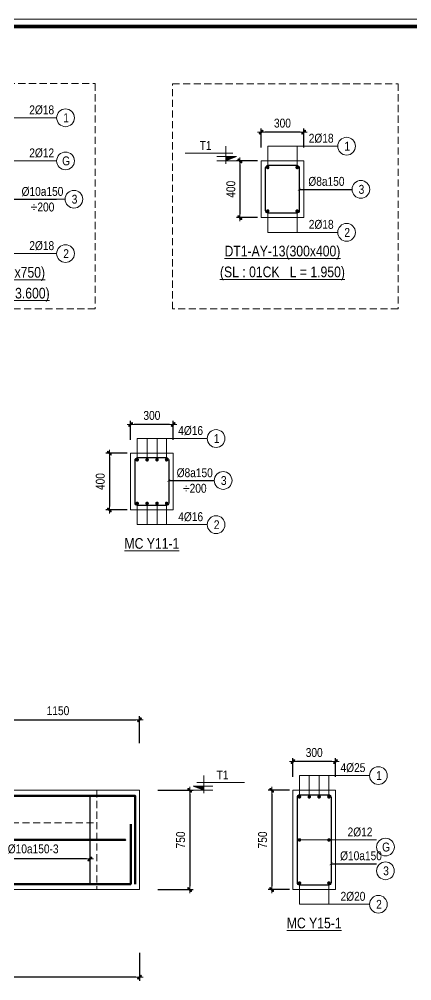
# Model space of a CAD drawing. Header units: millimetres. Extents: x 397144 to 8960116, y 345581 to 674207.
# Drawn here: x 5068868 to 5071636, y 656732 to 663512 of the extents above; entities that cross this region are included whole.
import ezdxf
from ezdxf.enums import TextEntityAlignment as Align

# ---------------------------------------------------------------- set-up
doc = ezdxf.new("R2010")
doc.units = ezdxf.units.MM
doc.header["$PDSIZE"] = -10
doc.linetypes.add('HIDDEN', pattern=[0.375, 0.25, -0.125])
doc.layers.get('0').update_dxf_attribs({"linetype": 'CONTINUOUS'})
doc.layers.get('Defpoints').update_dxf_attribs({"color": 12, "linetype": 'CONTINUOUS'})
for name, color, linetype, lineweight in [('CDAI', 8, 'CONTINUOUS', 30), ('CTHEP', 2, 'CONTINUOUS', 50), ('DBAO', 3, 'CONTINUOUS', 20), ('DGIONG', 4, 'CONTINUOUS', 13), ('KTH', 150, 'CONTINUOUS', 5), ('Net khuat', 8, 'HIDDEN', 13), ('STICK', 1, 'CONTINUOUS', 9), ('TEXT', 7, 'CONTINUOUS', 15)]:
    doc.layers.add(name, color=color, linetype=linetype, lineweight=lineweight)
doc.layers.add('HATCH', color=7, linetype='CONTINUOUS', lineweight=5, true_color=0x2491ff)
doc.styles.add('Star-HelCon', font='VHELVCN_0.TTF')
doc.styles.add('TTP-HelCon', font='VHELVCN_0.TTF')
doc.styles.add('VNI-HELVE-CONDENSE', font='VHELVCN_0.TTF')
doc.dimstyles.new('kc-25', dxfattribs={"dimtxt": 62.5, "dimasz": 20, "dimexe": 20, "dimexo": 50, "dimgap": 25, "dimtad": 3, "dimdec": 0, "dimzin": 0, "dimdsep": 46, "dimtxsty": 'VNI-HELVE-CONDENSE', "dimblk": 'DIM', "dimcen": 2.5, "dimclrd": 256, "dimclre": 154, "dimclrt": 7, "dimaunit": 1, "dimadec": 0, "dimazin": 0, "dimtfac": 1, "dimtdec": 0, "dimtix": 1, "dimtmove": 0, "dimatfit": 3, "dimldrblk": 'DOT', "dimfxl": 1, "dimtolj": 1, "dimtzin": 0, "dimarcsym": 0})
doc.dimstyles.new('TTP-25', dxfattribs={"dimscale": 25, "dimtxt": 2.5, "dimasz": 1, "dimexe": 1, "dimexo": 1, "dimgap": 0.09, "dimtad": 0, "dimdec": 4, "dimrnd": 5, "dimzin": 9, "dimdsep": 46, "dimtxsty": 'TTP-HelCon', "dimblk": 'Stick1', "dimcen": 0.09, "dimdle": 1.5, "dimclrd": 256, "dimclre": 256, "dimclrt": 7, "dimadec": 0, "dimazin": 0, "dimtfac": 1, "dimtdec": 4, "dimtmove": 0, "dimatfit": 3, "dimldrblk": '_ArchTick1', "dimfxl": 1, "dimtvp": 1, "dimtolj": 1, "dimtzin": 0, "dimarcsym": 0})

# ---------------------------------------------------------------- blocks, each defined once
blk = doc.blocks.new('Stick1')
at = {"layer": 'STICK'}
h = blk.add_hatch(color=256, dxfattribs=at)
edge = h.paths.add_edge_path()
edge.add_line((0.3, 0.5), (-0.5, -0.3))
edge.add_arc((-0.4, -0.4), 0.141, 135, 315)
edge.add_line((-0.3, -0.5), (0.5, 0.3))
edge.add_arc((0.4, 0.4), 0.141, 315, 495)
blk.add_line((1, 0), (-1, 0), dxfattribs=at)
blk.add_lwpolyline([(0.3, 0.5), (-0.5, -0.3, 1), (-0.3, -0.5), (0.5, 0.3, 1), (0.3, 0.5, 1)], format="xyb", dxfattribs=at)
blk = doc.blocks.new('*D215')
at = {"layer": 'Defpoints', "color": 0, "transparency": 16777216}
for p in [(5063866.3, 656955.4), (5069716.3, 656955.4), (5063866.3, 656757.4)]:
    blk.add_point(p, dxfattribs=at)
at = {"layer": 'KTH', "lineweight": -2, "transparency": 16777216}
for p, q in [((5063866.3, 656930.4), (5063866.3, 656732.4)), ((5069716.3, 656930.4), (5069716.3, 656732.4)), ((5069691.3, 656757.4), (5063891.3, 656757.4))]:
    blk.add_line(p, q, dxfattribs=at)
at = {"layer": 'KTH', "lineweight": -2, "transparency": 16777216, "xscale": 25, "yscale": 25, "zscale": 25, "rotation": 180}
blk.add_blockref('Stick1', (5063866.3, 656757.4), dxfattribs=at)
at = {"layer": 'KTH', "lineweight": -2, "transparency": 16777216, "xscale": 25, "yscale": 25, "zscale": 25}
blk.add_blockref('Stick1', (5069716.3, 656757.4), dxfattribs=at)
at = {"layer": 'KTH', "color": 7, "transparency": 16777216, "insert": (5066791.3, 656821.3), "char_height": 62.5, "attachment_point": 5, "style": 'TTP-HelCon'}
blk.add_mtext('\\A1;5850', dxfattribs=at)
blk = doc.blocks.new('_ArchTick1')
at = {"color": 0, "const_width": 3.81}
blk.add_lwpolyline([(-12.7, -12.7), (12.7, 12.7)], dxfattribs=at)
blk = doc.blocks.new('*D217')
at = {"layer": 'Defpoints', "color": 0, "transparency": 16777216}
for p in [(5069716.3, 658572.8), (5068566.3, 658383.8), (5069716.3, 658383.8)]:
    blk.add_point(p, dxfattribs=at)
at = {"layer": 'KTH', "lineweight": -2, "transparency": 16777216}
for p, q in [((5068566.3, 658408.8), (5068566.3, 658597.8)), ((5068591.3, 658572.8), (5069691.3, 658572.8)), ((5069716.3, 658408.8), (5069716.3, 658597.8))]:
    blk.add_line(p, q, dxfattribs=at)
at = {"layer": 'KTH', "lineweight": -2, "transparency": 16777216, "xscale": 25, "yscale": 25, "zscale": 25, "rotation": 180}
blk.add_blockref('Stick1', (5068566.3, 658572.8), dxfattribs=at)
at = {"layer": 'KTH', "lineweight": -2, "transparency": 16777216, "xscale": 25, "yscale": 25, "zscale": 25}
blk.add_blockref('Stick1', (5069716.3, 658572.8), dxfattribs=at)
at = {"layer": 'KTH', "color": 7, "transparency": 16777216, "insert": (5069141.3, 658636.6), "char_height": 62.5, "attachment_point": 5, "style": 'TTP-HelCon'}
blk.add_mtext('\\A1;1150', dxfattribs=at)
blk = doc.blocks.new('*D220')
at = {"layer": 'Defpoints', "color": 0, "transparency": 16777216}
for p in [(5068566.3, 657731.4), (5069366.3, 657731.4), (5068566.3, 657591.4)]:
    blk.add_point(p, dxfattribs=at)
at = {"layer": 'KTH', "lineweight": -2, "transparency": 16777216}
for p, q in [((5068566.3, 657706.4), (5068566.3, 657566.4)), ((5069366.3, 657706.4), (5069366.3, 657566.4)), ((5069341.3, 657591.4), (5068591.3, 657591.4))]:
    blk.add_line(p, q, dxfattribs=at)
at = {"layer": 'KTH', "lineweight": -2, "transparency": 16777216, "xscale": 25, "yscale": 25, "zscale": 25, "rotation": 180}
blk.add_blockref('Stick1', (5068566.3, 657591.4), dxfattribs=at)
at = {"layer": 'KTH', "lineweight": -2, "transparency": 16777216, "xscale": 25, "yscale": 25, "zscale": 25}
blk.add_blockref('Stick1', (5069366.3, 657591.4), dxfattribs=at)
at = {"layer": 'KTH', "color": 7, "transparency": 16777216, "insert": (5068966.3, 657661.3), "char_height": 62.5, "attachment_point": 5, "style": 'TTP-HelCon'}
blk.add_mtext('\\A1;\\A1;\\A1;Þ10a150-3', dxfattribs=at)
blk = doc.blocks.new('*D222')
at = {"layer": 'Defpoints', "color": 0, "transparency": 16777216}
for p in [(5069820, 658075.4), (5069820, 657375.4), (5070070, 657375.4)]:
    blk.add_point(p, dxfattribs=at)
at = {"layer": 'KTH', "lineweight": -2, "transparency": 16777216}
for p, q in [((5069845, 658075.4), (5070095, 658075.4)), ((5070070, 658050.4), (5070070, 657400.4)), ((5069845, 657375.4), (5070095, 657375.4))]:
    blk.add_line(p, q, dxfattribs=at)
at = {"layer": 'KTH', "lineweight": -2, "transparency": 16777216, "xscale": 25, "yscale": 25, "zscale": 25}
for p, rotation in [((5070070, 658075.4), 90), ((5070070, 657375.4), 270)]:
    blk.add_blockref('Stick1', p, dxfattribs=dict(at, rotation=rotation))
at = {"layer": 'KTH', "color": 7, "transparency": 16777216, "insert": (5070006.2, 657725.4), "char_height": 62.5, "attachment_point": 5, "rotation": 90, "style": 'TTP-HelCon'}
blk.add_mtext('\\A1;750', dxfattribs=at)
blk = doc.blocks.new('CODE')
at = {"layer": 'DBAO'}
for p, q in [((-62.5, -20), (-62.5, 105)), ((-62.5, 0), (-137.5, 30)), ((-137.5, 30), (0, 30)), ((-137.5, 0), (0, 0)), ((-112.5, 55), (223.6, 55))]:
    blk.add_line(p, q, dxfattribs=at)
at = {"layer": 'HATCH', "color": 1}
blk.add_solid([(-62.5, 0), (-137.5, 30), (-62.5, 30)], dxfattribs=at)
blk = doc.blocks.new('*D223')
at = {"layer": 'Defpoints', "color": 0, "ltscale": 500, "transparency": 16777216}
for p in [(5070797.7, 658277.6), (5070797.7, 658144.4), (5071097.7, 658144.4)]:
    blk.add_point(p, dxfattribs=at)
at = {"layer": 'KTH', "lineweight": -2, "ltscale": 500, "transparency": 16777216}
for p, q in [((5070797.7, 658169.4), (5070797.7, 658302.6)), ((5071072.7, 658277.6), (5070822.7, 658277.6)), ((5071097.7, 658169.4), (5071097.7, 658302.6))]:
    blk.add_line(p, q, dxfattribs=at)
at = {"layer": 'KTH', "lineweight": -2, "ltscale": 500, "transparency": 16777216, "xscale": 25, "yscale": 25, "zscale": 25, "rotation": 180}
blk.add_blockref('Stick1', (5070797.7, 658277.6), dxfattribs=at)
at = {"layer": 'KTH', "lineweight": -2, "ltscale": 500, "transparency": 16777216, "xscale": 25, "yscale": 25, "zscale": 25}
blk.add_blockref('Stick1', (5071097.7, 658277.6), dxfattribs=at)
at = {"layer": 'KTH', "color": 7, "ltscale": 500, "transparency": 16777216, "insert": (5070947.7, 658341.5), "char_height": 62.5, "attachment_point": 5, "style": 'TTP-HelCon'}
blk.add_mtext('\\A1;300', dxfattribs=at)
blk = doc.blocks.new('*D224')
at = {"layer": 'Defpoints', "color": 0, "ltscale": 500, "transparency": 16777216}
for p in [(5070797.7, 658075.4), (5070647.9, 657375.4), (5070797.7, 657375.4)]:
    blk.add_point(p, dxfattribs=at)
at = {"layer": 'KTH', "lineweight": -2, "ltscale": 500, "transparency": 16777216}
for p, q in [((5070772.7, 658075.4), (5070622.9, 658075.4)), ((5070647.9, 658050.4), (5070647.9, 657400.4)), ((5070772.7, 657375.4), (5070622.9, 657375.4))]:
    blk.add_line(p, q, dxfattribs=at)
at = {"layer": 'KTH', "lineweight": -2, "ltscale": 500, "transparency": 16777216, "xscale": 25, "yscale": 25, "zscale": 25}
for p, rotation in [((5070647.9, 658075.4), 90), ((5070647.9, 657375.4), 270)]:
    blk.add_blockref('Stick1', p, dxfattribs=dict(at, rotation=rotation))
at = {"layer": 'KTH', "color": 7, "ltscale": 500, "transparency": 16777216, "insert": (5070584, 657725.4), "char_height": 62.5, "attachment_point": 5, "rotation": 90, "style": 'TTP-HelCon'}
blk.add_mtext('\\A1;750', dxfattribs=at)
blk = doc.blocks.new('DIM')
h = blk.add_hatch(color=1)
h.paths.add_polyline_path([(0.49, 0.29, 1), (0.29, 0.49), (-0.19, 0), (0.19, 0)])
h.paths.add_polyline_path([(0.19, 0), (-0.19, 0), (-0.49, -0.29, 1), (-0.29, -0.49)])
at = {"color": 9}
for p, q in [((-0.19, 0), (-1.5, 0)), ((0.19, 0), (1.5, 0))]:
    blk.add_line(p, q, dxfattribs=at)
at = {"color": 1}
for p, q in [((-0.49, -0.29), (0.29, 0.49)), ((-0.29, -0.49), (0.49, 0.29)), ((-0.19, 0), (0.19, 0))]:
    blk.add_line(p, q, dxfattribs=at)
blk.add_arc((-0.39, -0.39), 0.138, 135, 315, dxfattribs=at)
blk = doc.blocks.new('*D234')
at = {"layer": 'Defpoints', "color": 0, "ltscale": 500, "transparency": 16777216}
for p in [(5070573.8, 662715.7), (5070573.8, 662582.4), (5070873.8, 662582.4)]:
    blk.add_point(p, dxfattribs=at)
at = {"layer": 'KTH', "lineweight": -2, "ltscale": 500, "transparency": 16777216}
for p, q in [((5070573.8, 662607.4), (5070573.8, 662740.7)), ((5070873.8, 662607.4), (5070873.8, 662740.7)), ((5070848.8, 662715.7), (5070598.8, 662715.7))]:
    blk.add_line(p, q, dxfattribs=at)
at = {"layer": 'KTH', "lineweight": -2, "ltscale": 500, "transparency": 16777216, "xscale": 25, "yscale": 25, "zscale": 25, "rotation": 180}
blk.add_blockref('Stick1', (5070573.8, 662715.7), dxfattribs=at)
at = {"layer": 'KTH', "lineweight": -2, "ltscale": 500, "transparency": 16777216, "xscale": 25, "yscale": 25, "zscale": 25}
blk.add_blockref('Stick1', (5070873.8, 662715.7), dxfattribs=at)
at = {"layer": 'KTH', "color": 7, "ltscale": 500, "transparency": 16777216, "insert": (5070723.8, 662779.5), "char_height": 62.5, "attachment_point": 5, "style": 'TTP-HelCon'}
blk.add_mtext('\\A1;300', dxfattribs=at)
blk = doc.blocks.new('*D235')
at = {"layer": 'Defpoints', "color": 0, "ltscale": 500, "transparency": 16777216}
for p in [(5070573.8, 662513.4), (5070423.9, 662113.4), (5070573.8, 662113.4)]:
    blk.add_point(p, dxfattribs=at)
at = {"layer": 'KTH', "lineweight": -2, "ltscale": 500, "transparency": 16777216}
for p, q in [((5070548.8, 662513.4), (5070398.9, 662513.4)), ((5070423.9, 662488.4), (5070423.9, 662138.4)), ((5070548.8, 662113.4), (5070398.9, 662113.4))]:
    blk.add_line(p, q, dxfattribs=at)
at = {"layer": 'KTH', "lineweight": -2, "ltscale": 500, "transparency": 16777216, "xscale": 25, "yscale": 25, "zscale": 25}
for p, rotation in [((5070423.9, 662513.4), 90), ((5070423.9, 662113.4), 270)]:
    blk.add_blockref('Stick1', p, dxfattribs=dict(at, rotation=rotation))
at = {"layer": 'KTH', "color": 7, "ltscale": 500, "transparency": 16777216, "insert": (5070360.1, 662313.4), "char_height": 62.5, "attachment_point": 5, "rotation": 90, "style": 'TTP-HelCon'}
blk.add_mtext('\\A1;400', dxfattribs=at)
blk = doc.blocks.new('*D262')
at = {"layer": 'Defpoints', "color": 0, "ltscale": 500, "transparency": 16777216}
for p in [(5069653.3, 660654.5), (5069653.3, 660521.2), (5069953.3, 660521.2)]:
    blk.add_point(p, dxfattribs=at)
at = {"layer": 'KTH', "lineweight": -2, "ltscale": 500, "transparency": 16777216}
for p, q in [((5069653.3, 660546.2), (5069653.3, 660679.5)), ((5069928.3, 660654.5), (5069678.3, 660654.5)), ((5069953.3, 660546.2), (5069953.3, 660679.5))]:
    blk.add_line(p, q, dxfattribs=at)
at = {"layer": 'KTH', "lineweight": -2, "ltscale": 500, "transparency": 16777216, "xscale": 25, "yscale": 25, "zscale": 25, "rotation": 180}
blk.add_blockref('Stick1', (5069653.3, 660654.5), dxfattribs=at)
at = {"layer": 'KTH', "lineweight": -2, "ltscale": 500, "transparency": 16777216, "xscale": 25, "yscale": 25, "zscale": 25}
blk.add_blockref('Stick1', (5069953.3, 660654.5), dxfattribs=at)
at = {"layer": 'KTH', "color": 7, "ltscale": 500, "transparency": 16777216, "insert": (5069803.3, 660718.3), "char_height": 62.5, "attachment_point": 5, "style": 'TTP-HelCon'}
blk.add_mtext('\\A1;300', dxfattribs=at)
blk = doc.blocks.new('*D263')
at = {"layer": 'Defpoints', "color": 0, "ltscale": 500, "transparency": 16777216}
for p in [(5069653.3, 660452.2), (5069503.5, 660052.2), (5069653.3, 660052.2)]:
    blk.add_point(p, dxfattribs=at)
at = {"layer": 'KTH', "lineweight": -2, "ltscale": 500, "transparency": 16777216}
for p, q in [((5069628.3, 660452.2), (5069478.5, 660452.2)), ((5069503.5, 660427.2), (5069503.5, 660077.2)), ((5069628.3, 660052.2), (5069478.5, 660052.2))]:
    blk.add_line(p, q, dxfattribs=at)
at = {"layer": 'KTH', "lineweight": -2, "ltscale": 500, "transparency": 16777216, "xscale": 25, "yscale": 25, "zscale": 25}
for p, rotation in [((5069503.5, 660452.2), 90), ((5069503.5, 660052.2), 270)]:
    blk.add_blockref('Stick1', p, dxfattribs=dict(at, rotation=rotation))
at = {"layer": 'KTH', "color": 7, "ltscale": 500, "transparency": 16777216, "insert": (5069439.7, 660252.2), "char_height": 62.5, "attachment_point": 5, "rotation": 90, "style": 'TTP-HelCon'}
blk.add_mtext('\\A1;400', dxfattribs=at)
blk = doc.blocks.new('CHG_XX_Khung ten')
blk.add_lwpolyline([(15, 579), (826, 579), (826, 15), (15, 15)], close=True)
at = {"color": 4, "linetype": 'Continuous', "const_width": 1}
blk.add_lwpolyline([(17, 577), (824, 577), (824, 17), (17, 17)], close=True, dxfattribs=at)

msp = doc.modelspace()

# ---------------------------------------------------------------- linework, layer by layer
at = {"layer": 'CDAI', "ltscale": 52.5}
msp.add_line((5069366.3379, 658036.39959), (5069366.3379, 657414.39959), dxfattribs=at)
at = {"layer": 'CDAI'}
for points in [[(5070623.77417, 662482.17886), (5070823.77417, 662482.17886, -0.4142135624), (5070842.52417, 662463.42886), (5070842.52417, 662163.42886, -0.4142135624), (5070823.77417, 662144.67886), (5070623.77417, 662144.67886, -0.4142135624), (5070605.02417, 662163.42886), (5070605.02417, 662463.42886, -0.4142135624)], [(5069703.3379, 660420.95242), (5069903.3379, 660420.95242, -0.4142135624), (5069922.0879, 660402.20242), (5069922.0879, 660102.20242, -0.4142135624), (5069903.3379, 660083.45242), (5069703.3379, 660083.45242, -0.4142135624), (5069684.5879, 660102.20242), (5069684.5879, 660402.20242, -0.4142135624)], [(5070847.6872, 658044.14959), (5071047.6872, 658044.14959, -0.4142135624), (5071066.4372, 658025.39959), (5071066.4372, 657425.39959, -0.4142135624), (5071047.6872, 657406.64959), (5070847.6872, 657406.64959, -0.4142135624), (5070828.9372, 657425.39959), (5070828.9372, 658025.39959, -0.4142135624)]]:
    msp.add_lwpolyline(points, format="xyb", close=True, dxfattribs=at)
at = {"layer": 'CTHEP', "const_width": 12.5}
for points in [[(5070613.77417, 662467.17886, 1), (5070626.27417, 662467.17886, 1)], [(5070821.27417, 662467.17886, 1), (5070833.77417, 662467.17886, 1)], [(5070613.77417, 662159.67886, 1), (5070626.27417, 662159.67886, 1)], [(5070821.27417, 662159.67886, 1), (5070833.77417, 662159.67886, 1)], [(5069693.3379, 660405.95242, 1), (5069705.8379, 660405.95242, 1)], [(5069763.3379, 660405.95242, 1), (5069775.8379, 660405.95242, 1)], [(5069833.3379, 660405.95242, 1), (5069845.8379, 660405.95242, 1)], [(5069900.8379, 660405.95242, 1), (5069913.3379, 660405.95242, 1)], [(5069693.3379, 660098.45242, 1), (5069705.8379, 660098.45242, 1)], [(5069900.8379, 660098.45242, 1), (5069913.3379, 660098.45242, 1)], [(5070837.6872, 658029.14959, 1), (5070850.1872, 658029.14959, 1)], [(5070906.85386, 658029.14959, 1), (5070919.35386, 658029.14959, 1)], [(5070976.02053, 658029.14959, 1), (5070988.52053, 658029.14959, 1)], [(5071045.1872, 658029.14959, 1), (5071057.6872, 658029.14959, 1)], [(5070837.6872, 657725.39959, 1), (5070850.1872, 657725.39959, 1)], [(5071045.1872, 657725.39959, 1), (5071057.6872, 657725.39959, 1)], [(5070837.6872, 657421.64959, 1), (5070850.1872, 657421.64959, 1)], [(5071045.1872, 657421.64959, 1), (5071057.6872, 657421.64959, 1)]]:
    msp.add_lwpolyline(points, format="xyb", close=True, dxfattribs=at)
at = {"layer": 'CTHEP'}
for points in [[(5065416.3379, 658036.39959), (5069686.3379, 658036.39959), (5069686.3379, 657414.39959)], [(5065421.30224, 657414.39959), (5069653.78746, 657414.39959), (5069653.78746, 657836.41703)]]:
    msp.add_lwpolyline(points, dxfattribs=at)
msp.add_lwpolyline([(5065916.3379, 657725.39959), (5069616.3379, 657725.39959), (5069616.3379, 657725.39959)], close=True, dxfattribs=at)
at = {"layer": 'DBAO', "flags": 128}
for points in [[(5070573.77417, 662513.42886), (5070873.77417, 662513.42886)], [(5070873.77417, 662513.42886), (5070873.77417, 662113.42886), (5070573.77417, 662113.42886), (5070573.77417, 662513.42886)], [(5069653.3379, 660452.20242), (5069953.3379, 660452.20242)], [(5069953.3379, 660452.20242), (5069953.3379, 660052.20242), (5069653.3379, 660052.20242), (5069653.3379, 660452.20242)], [(5070797.6872, 658075.39959), (5071097.6872, 658075.39959)], [(5071097.6872, 658075.39959), (5071097.6872, 657375.39959), (5070797.6872, 657375.39959), (5070797.6872, 658075.39959)]]:
    msp.add_lwpolyline(points, dxfattribs=at)
at = {"layer": 'DBAO'}
for points in [[(5066416.33789, 658383.79393), (5066416.33789, 658075.39959), (5069416.3379, 658075.39959), (5069716.3379, 658075.39959)], [(5069716.3379, 658075.39959), (5069716.3379, 658075.39959), (5069716.3379, 658075.39959), (5069716.3379, 657375.39959), (5069716.3379, 657375.39959), (5069716.3379, 657375.39959)], [(5066416.33789, 656955.39959), (5066416.33789, 657375.39959), (5069416.3379, 657375.39959), (5069716.3379, 657375.39959)]]:
    msp.add_lwpolyline(points, dxfattribs=at)
at = {"layer": 'DGIONG'}
for p, q in [((5070620.02417, 662617.17886), (5071113.77417, 662617.17886)), ((5070620.02417, 662467.17886), (5070620.02417, 662617.17886)), ((5070827.52417, 662467.17886), (5070827.52417, 662617.17886)), ((5070620.02417, 662159.67886), (5070620.02417, 662009.67886)), ((5070827.52417, 662159.67886), (5070827.52417, 662009.67886)), ((5070620.02417, 662009.67886), (5071113.77417, 662009.67886)), ((5069699.5879, 660555.95242), (5070193.3379, 660555.95242)), ((5069699.5879, 660405.95242), (5069699.5879, 660555.95242)), ((5069769.5879, 660405.95242), (5069769.5879, 660555.95242)), ((5069839.5879, 660405.95242), (5069839.5879, 660555.95242)), ((5069907.0879, 660405.95242), (5069907.0879, 660555.95242)), ((5069699.5879, 660098.45242), (5069699.5879, 659948.45242)), ((5069907.0879, 660098.45242), (5069907.0879, 659948.45242)), ((5069699.5879, 659948.45242), (5070193.3379, 659948.45242)), ((5070843.9372, 658029.14959), (5070843.9372, 658179.14959)), ((5070843.9372, 658179.14959), (5071337.6872, 658179.14959)), ((5070913.10386, 658179.14959), (5070913.10386, 658029.14959)), ((5070982.27053, 658179.14959), (5070982.27053, 658029.14959)), ((5071051.4372, 658029.14959), (5071051.4372, 658179.14959)), ((5070843.9372, 657725.39959), (5071387.6872, 657725.39959)), ((5070843.9372, 657271.64959), (5070843.9372, 657421.64959)), ((5071051.4372, 657271.64959), (5071051.4372, 657421.64959)), ((5070843.9372, 657271.64959), (5071337.6872, 657271.64959))]:
    msp.add_line(p, q, dxfattribs=at)
for centre in [(5071176.27417, 662617.17886), (5071276.73619, 662312.7809), (5071176.27417, 662009.67886), (5070255.8379, 660555.95242), (5070305.79991, 660259.88047), (5070255.8379, 659948.45242), (5071400.1872, 658179.14959), (5071450.1872, 657675.39959), (5071450.14921, 657507.75163), (5071400.1872, 657271.64959)]:
    msp.add_circle(centre, 62.5, dxfattribs=at)
at = {"layer": 'Net khuat', "ltscale": 200}
for p, q in [((5069416.3379, 658075.39959), (5069416.3379, 657375.39959)), ((5066416.33789, 657845.39959), (5069416.3379, 657845.39959))]:
    msp.add_line(p, q, dxfattribs=at)
msp.add_lwpolyline([(5069948.02333, 663057.92203), (5071539.01906, 663057.92203), (5071539.01906, 661469.32619), (5069948.02333, 661469.32619)], close=True, dxfattribs=at)

# ---------------------------------------------------------------- block references
at = {"layer": 'KTH', "linetype": 'Continuous', "xscale": -1}
msp.add_blockref('CODE', (5070261.44136, 662513.42886), dxfattribs=at)
at = {"layer": 'KTH', "linetype": 'Continuous'}
msp.add_blockref('CODE', (5070232.52776, 658075.39959), dxfattribs=at)

# ---------------------------------------------------------------- texts
at = {"layer": 'TEXT', "style": 'TTP-HelCon'}
for s, p in [('2Þ18', (5070909.23251, 662642.17886)), ('Þ8a150', (5070906.45838, 662337.7809)), ('2Þ18', (5070909.49785, 662034.67886)), ('4Þ16', (5069988.79623, 660580.95242)), ('4Þ16', (5069989.06157, 659973.45242)), ('4Þ25', (5071133.14553, 658204.14959)), ('2Þ12', (5071183.14553, 657750.39959)), ('Þ10a150', (5071130.37141, 657582.75163)), ('2Þ20', (5071133.41087, 657296.64959))]:
    msp.add_text(s, height=62.5, dxfattribs=at).set_placement(p)
for p in [(5070303.70803, 662590.42386), (5070422.76109, 658152.39458)]:
    msp.add_text('T1    ', height=62.5, dxfattribs=at).set_placement(p, align=Align.RIGHT)
at = {"layer": 'TEXT', "style": 'Star-HelCon'}
for s, p in [('1', (5071180.44084, 662617.17886)), ('3', (5071280.90286, 662312.7809)), ('2', (5071180.44084, 662009.67886)), ('1', (5070260.00456, 660555.95242)), ('3', (5070309.96658, 660259.88047)), ('2', (5070260.00456, 659948.45242)), ('1', (5071404.35386, 658179.14959)), ('G', (5071454.35386, 657675.39959)), ('3', (5071454.31588, 657507.75163)), ('2', (5071404.35386, 657271.64959))]:
    msp.add_text(s, height=62.5, dxfattribs=at).set_placement(p, align=Align.MIDDLE)
at = {"layer": 'TEXT', "style": 'TTP-HelCon'}
for s, height, p in [('%%UDT1-AY-13(300x400)', 75, (5070723.77417, 661840.13533)), ('%%U(SL : 01CK   L = 1.950)', 75, (5070723.77417, 661693.24073)), ('Þ8a150', 62.5, (5070105.33452, 660283.38047)), ('÷200', 62.5, (5070105.33452, 660173.63047)), ('%%UMC Y11-1', 75, (5069803.3379, 659778.90888)), ('%%UMC Y15-1', 75, (5070947.6872, 657102.10605))]:
    msp.add_text(s, height=height, dxfattribs=at).set_placement(p, align=Align.CENTER)

# ---------------------------------------------------------------- dimensions: what is measured, and where the dimension line sits
at = {"layer": 'KTH', "ltscale": 500}
for base, p1, p2, picture, middle in [((5070573.77417, 662715.67886), (5070873.77417, 662582.44081), (5070573.77417, 662582.44081), '*D234', (5070723.77417, 662779.5122)), ((5070797.6872, 658277.64959), (5071097.6872, 658144.41154), (5070797.6872, 658144.41154), '*D223', (5070947.6872, 658341.48292))]:
    dim = msp.add_linear_dim(base=base, p1=p1, p2=p2, dimstyle='TTP-25', override={"dimtxsty": 'TTP-HelCon'}, dxfattribs=at)
    dim.commit()
    dim.dimension.update_dxf_attribs({"geometry": picture, "text_midpoint": middle})
for base, p1, p2, picture, middle in [((5070423.94136, 662113.42886), (5070573.77417, 662513.42886), (5070573.77417, 662113.42886), '*D235', (5070360.10803, 662313.42886)), ((5069503.50508, 660052.20242), (5069653.3379, 660452.20242), (5069653.3379, 660052.20242), '*D263', (5069439.67175, 660252.20242))]:
    dim = msp.add_linear_dim(base=base, p1=p1, p2=p2, angle=90, dimstyle='TTP-25', override={"dimtxsty": 'TTP-HelCon'}, dxfattribs=at)
    dim.commit()
    dim.dimension.update_dxf_attribs({"geometry": picture, "text_midpoint": middle})
dim = msp.add_linear_dim(base=(5069653.3379, 660654.45242), p1=(5069953.3379, 660521.21437), p2=(5069653.3379, 660521.21437), dimstyle='TTP-25', dxfattribs=at)
dim.commit()
dim.dimension.update_dxf_attribs({"geometry": '*D262', "text_midpoint": (5069803.3379, 660718.28575)})
at = {"layer": 'KTH'}
dim = msp.add_linear_dim(base=(5069716.3379, 658572.79393), p1=(5068566.3379, 658383.79393), p2=(5069716.3379, 658383.79393), angle=180, dimstyle='TTP-25', override={"dimtmove": 1}, dxfattribs=at)
dim.commit()
dim.dimension.update_dxf_attribs({"geometry": '*D217', "text_midpoint": (5069141.3379, 658636.62727)})
for base, p1, p2, angle, text, picture, middle in [((5070070.02776, 657375.39959), (5069820.02776, 658075.39959), (5069820.02776, 657375.39959), 270, '750', '*D222', (5070006.19443, 657725.39959)), ((5068566.3379, 657591.39959), (5069366.3379, 657731.41277), (5068566.3379, 657731.41277), 180, '\\A1;\\A1;Þ10a150-3', '*D220', (5068966.3379, 657661.31626))]:
    dim = msp.add_linear_dim(base=base, p1=p1, p2=p2, angle=angle, text=text, dimstyle='TTP-25', override={"dimtmove": 1}, dxfattribs=at)
    dim.commit()
    dim.dimension.update_dxf_attribs({"geometry": picture, "text_midpoint": middle})
at = {"layer": 'KTH', "ltscale": 500}
dim = msp.add_linear_dim(base=(5070647.85438, 657375.39959), p1=(5070797.6872, 658075.39959), p2=(5070797.6872, 657375.39959), angle=90, text='750', dimstyle='TTP-25', override={"dimtxsty": 'TTP-HelCon'}, dxfattribs=at)
dim.commit()
dim.dimension.update_dxf_attribs({"geometry": '*D224', "text_midpoint": (5070584.02105, 657725.39959)})
at = {"layer": 'KTH'}
dim = msp.add_linear_dim(base=(5063866.3379, 656757.42172), p1=(5069716.3379, 656955.39959), p2=(5063866.3379, 656955.39959), dimstyle='TTP-25', override={"dimtmove": 1}, dxfattribs=at)
dim.commit()
dim.dimension.update_dxf_attribs({"geometry": '*D215', "text_midpoint": (5066791.3379, 656821.25506)})

# ---------------------------------------------------------------- leaders
at = {"layer": 'DGIONG'}
for points in [[(5070842.52417, 662312.7809), (5071214.23619, 662312.7809)], [(5069922.0879, 660259.88047), (5070243.29991, 660259.88047)], [(5071066.4372, 657557.75163), (5071387.64921, 657557.75163)]]:
    msp.add_leader(points, dimstyle='kc-25', override={"dimtad": 0, "dimldrblk": 'ArchTick', "dimfxl": 100, "dimarcsym": 1}, dxfattribs=at)

# ---------------------------------------------------------------- next in the draw order: block references
at = {"layer": 'KTH', "ltscale": 0.8, "xscale": 25.92478421702978, "yscale": 25.92478421702978, "zscale": 25.92478421702978}
msp.add_blockref('CHG_XX_Khung ten', (5062667.06085, 648501.85593), dxfattribs=at)

# ---------------------------------------------------------------- next in the draw order: linework, layer by layer
at = {"layer": 'CTHEP', "const_width": 12.5}
for points in [[(5069763.3379, 660098.45242, -1), (5069775.8379, 660098.45242, -1)], [(5069833.3379, 660098.45242, -1), (5069845.8379, 660098.45242, -1)]]:
    msp.add_lwpolyline(points, format="xyb", close=True, dxfattribs=at)
at = {"layer": 'DGIONG'}
for p, q in [((5068563.14386, 662817.23139), (5069131.89386, 662817.23139)), ((5068563.14386, 662513.48139), (5069131.89386, 662513.48139)), ((5068785.64386, 662243.32605), (5069191.39386, 662243.32605)), ((5068563.14386, 661859.73139), (5069131.89386, 661859.73139)), ((5069769.5879, 660098.45242), (5069769.5879, 659948.45242)), ((5069839.5879, 660098.45242), (5069839.5879, 659948.45242))]:
    msp.add_line(p, q, dxfattribs=at)
for centre in [(5069194.39386, 662817.23139), (5069194.39386, 662513.48139), (5069253.89386, 662243.32605), (5069194.39386, 661859.73139)]:
    msp.add_circle(centre, 62.5, dxfattribs=at)
at = {"layer": 'Net khuat', "ltscale": 200}
msp.add_lwpolyline([(5067811.64237, 663057.97456), (5069402.63809, 663057.97456), (5069402.63809, 661469.37872), (5067811.64237, 661469.37872)], close=True, dxfattribs=at)

# ---------------------------------------------------------------- next in the draw order: texts
at = {"layer": 'TEXT', "style": 'TTP-HelCon'}
for s, height, p in [('2Þ18', 62.5, (5069026.39386, 662842.23139)), ('2Þ12', 62.5, (5069026.39386, 662538.48139)), ('Þ10a150', 62.5, (5069031.89386, 662266.82605)), ('÷200', 62.5, (5069031.89386, 662157.07605)), ('2Þ18', 62.5, (5069026.6592, 661884.73139)), ('%%UDT1-AY-12(300x750)', 75, (5068641.89386, 661690.18786)), ('%%U(SL : 01CK   L = 3.600)', 75, (5068641.89386, 661543.29326))]:
    msp.add_text(s, height=height, dxfattribs=at).set_placement(p, align=Align.CENTER)
at = {"layer": 'TEXT', "style": 'Star-HelCon'}
for s, p in [('1', (5069198.56052, 662817.23139)), ('G', (5069198.56052, 662513.48139)), ('3', (5069258.06052, 662243.32605)), ('2', (5069198.56052, 661859.73139))]:
    msp.add_text(s, height=62.5, dxfattribs=at).set_placement(p, align=Align.MIDDLE)

# ---------------------------------------------------------------- next in the draw order: leaders
at = {"layer": 'DGIONG'}
msp.add_leader([(5068785.64386, 662243.32605), (5069131.57431, 662243.32605)], dimstyle='kc-25', override={"dimtad": 0, "dimldrblk": 'ArchTick', "dimfxl": 100, "dimarcsym": 1}, dxfattribs=at)

doc.saveas('drawing.dxf')
